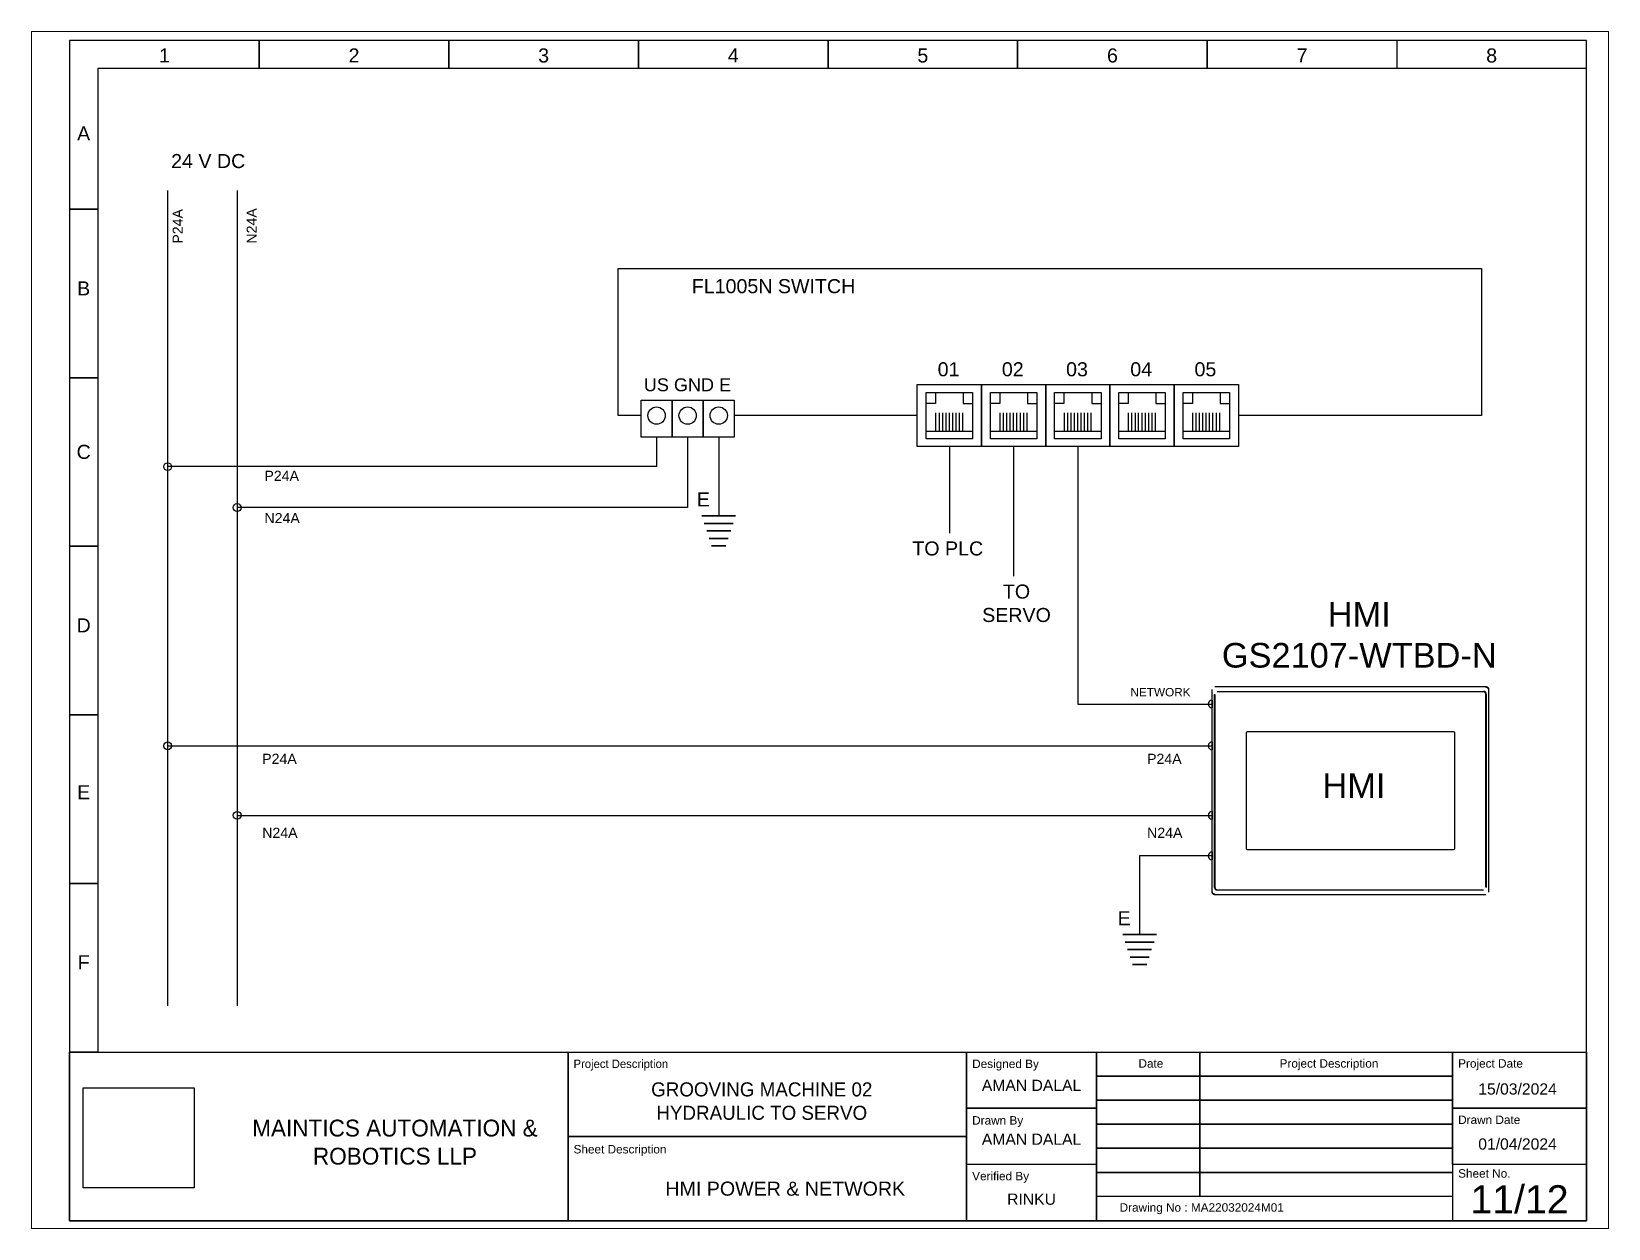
# Paper-space layout 'Page 11' of a CAD drawing. Header units: millimetres. Extents: x 0 to 257, y 0 to 195.
# The model-space entities are those that its viewports show. They can reach past a viewport. Long polylines and large blocks are cut down to what shows.
import ezdxf

# ---------------------------------------------------------------- set-up
doc = ezdxf.new("R2010")
doc.units = ezdxf.units.MM
doc.styles.add('Annotative', font='arial.ttf')
doc.styles.get("Standard").update_dxf_attribs({"font": 'arial.ttf'})
picture_1 = doc.add_image_def('image1.jpg', size_in_pixel=(150, 135))

# ---------------------------------------------------------------- blocks, each defined once
blk = doc.blocks.new('WIRE CONNECTION DOT')
h = blk.add_hatch()
h.set_pattern_fill('ANGLE', color=256)
h.set_pattern_definition([(0, (-340.583, -408.029), (0, 6.985), [5.08, -1.905]), (90, (-340.583, -408.029), (-6.985, 4e-16), [5.08, -1.905])])
h.paths.add_polyline_path([(-0.7, 0, 1), (0.7, 0, 1)])
blk.add_circle((0, 0), 0.7)
blk = doc.blocks.new('WIRE HALF DOT')
h = blk.add_hatch()
h.set_pattern_fill('ANGLE', color=256)
h.set_pattern_definition([(0, (-422.6584, -422.219), (0, 6.985), [5.08, -1.905]), (90, (-422.6584, -422.219), (-6.985, 4e-16), [5.08, -1.905])])
h.paths.add_polyline_path([(0, -0.7), (0, 0.7, 1)])
blk.add_line((0, 0.7), (0, -0.7))
blk.add_arc((0, 0), 0.7, 90, 270)
blk = doc.blocks.new('RJ45 FEMALE')
for p, q in [((3.32, -2.75), (3.32, 0.51)), ((3.92, -2.75), (3.92, 0.51)), ((4.52, -2.75), (4.52, 0.51)), ((5.11, -2.75), (5.11, 0.51)), ((5.71, -2.75), (5.71, 0.51)), ((6.31, -2.75), (6.31, 0.51)), ((6.91, -2.75), (6.91, 0.51)), ((7.51, -2.75), (7.51, 0.51)), ((8.11, -2.75), (8.11, 0.51)), ((1.58, -2.75), (9.85, -2.75))]:
    blk.add_line(p, q)
for points in [[(0, 5.51), (11.43, 5.51), (11.43, -5.51), (0, -5.51)], [(1.58, 4.11), (9.85, 4.11), (9.85, -4.11), (1.58, -4.11)]]:
    blk.add_lwpolyline(points, close=True)
for points in [[(3.25, 4.11), (3.25, 2.15), (1.58, 2.15)], [(8.18, 4.11), (8.18, 2.15), (9.85, 2.15)]]:
    blk.add_lwpolyline(points)

msp = doc.modelspace()

# ---------------------------------------------------------------- linework, layer by layer
for p, q in [((4325.97, 1304.532), (4325.97, 1299.532)), ((4325.97, 1299.532), (4325.97, 1304.532)), ((4359.72, 1304.532), (4359.72, 1299.532)), ((4359.72, 1299.532), (4359.72, 1304.532)), ((4393.47, 1304.532), (4393.47, 1299.532)), ((4393.47, 1299.532), (4393.47, 1304.532)), ((4427.22, 1304.532), (4427.22, 1299.532)), ((4427.22, 1299.532), (4427.22, 1304.532)), ((4460.97, 1304.532), (4460.97, 1299.532)), ((4460.97, 1299.532), (4460.97, 1304.532)), ((4494.72, 1304.532), (4494.72, 1299.532)), ((4494.72, 1299.532), (4494.72, 1304.532)), ((4528.47, 1304.532), (4528.47, 1299.532)), ((4562.22, 1299.532), (4297.22, 1299.532)), ((4297.22, 1299.532), (4297.22, 1124.532)), ((4297.22, 1274.532), (4292.22, 1274.532)), ((4292.22, 1274.532), (4297.22, 1274.532)), ((4297.22, 1244.532), (4292.22, 1244.532)), ((4292.22, 1244.532), (4297.22, 1244.532)), ((4404.763, 1219.974), (4410.763, 1219.974)), ((4410.763, 1219.974), (4404.763, 1219.974)), ((4405.201, 1218.617), (4410.325, 1218.617)), ((4410.325, 1218.617), (4405.201, 1218.617)), ((4405.628, 1217.294), (4409.898, 1217.294)), ((4409.898, 1217.294), (4405.628, 1217.294)), ((4406.067, 1215.936), (4409.46, 1215.936)), ((4409.46, 1215.936), (4406.067, 1215.936)), ((4297.22, 1214.532), (4292.22, 1214.532)), ((4292.22, 1214.532), (4297.22, 1214.532)), ((4406.494, 1214.614), (4409.033, 1214.614)), ((4409.033, 1214.614), (4406.494, 1214.614)), ((4297.22, 1184.532), (4292.22, 1184.532)), ((4292.22, 1184.532), (4297.22, 1184.532)), ((4309.672, 1179.033), (4495.602, 1179.033)), ((4322.047, 1166.658), (4495.602, 1166.658)), ((4297.22, 1154.532), (4292.22, 1154.532)), ((4292.22, 1154.532), (4297.22, 1154.532)), ((4479.685, 1145.453), (4485.685, 1145.453)), ((4485.685, 1145.453), (4479.685, 1145.453)), ((4480.124, 1144.096), (4485.247, 1144.096)), ((4485.247, 1144.096), (4480.124, 1144.096)), ((4480.551, 1142.773), (4484.82, 1142.773)), ((4484.82, 1142.773), (4480.551, 1142.773)), ((4480.989, 1141.416), (4484.382, 1141.416)), ((4484.382, 1141.416), (4480.989, 1141.416)), ((4481.416, 1140.093), (4483.955, 1140.093)), ((4483.955, 1140.093), (4481.416, 1140.093)), ((4297.22, 1124.532), (4292.22, 1124.532))]:
    msp.add_line(p, q)
at = {"color": 7, "linetype": 'Continuous'}
for p, q in [((4495.602, 1153.012), (4495.602, 1189.085)), ((4496.02, 1153.851), (4496.02, 1188.246)), ((4496.077, 1189.56), (4544.331, 1189.56)), ((4496.079, 1188.186), (4496.079, 1153.91)), ((4544.28, 1189.509), (4496.128, 1189.509)), ((4496.497, 1188.724), (4543.911, 1188.724)), ((4543.851, 1188.664), (4496.557, 1188.664)), ((4544.28, 1189.509), (4544.293, 1189.508)), ((4544.293, 1189.508), (4544.3, 1189.508)), ((4544.3, 1189.508), (4544.316, 1189.507)), ((4544.316, 1189.507), (4544.331, 1189.506)), ((4544.329, 1153.91), (4544.329, 1188.186)), ((4544.331, 1189.56), (4544.364, 1189.559)), ((4544.331, 1189.506), (4544.347, 1189.503)), ((4544.347, 1189.503), (4544.363, 1189.501)), ((4544.363, 1189.501), (4544.379, 1189.498)), ((4544.364, 1189.559), (4544.396, 1189.556)), ((4544.379, 1189.498), (4544.395, 1189.494)), ((4544.388, 1188.246), (4544.388, 1153.851)), ((4544.395, 1189.494), (4544.411, 1189.49)), ((4544.396, 1189.556), (4544.428, 1189.55)), ((4544.411, 1189.49), (4544.427, 1189.485)), ((4544.427, 1189.485), (4544.442, 1189.48)), ((4544.428, 1189.55), (4544.459, 1189.542)), ((4544.442, 1189.48), (4544.458, 1189.474)), ((4544.458, 1189.474), (4544.473, 1189.468)), ((4544.459, 1189.542), (4544.49, 1189.533)), ((4544.473, 1189.468), (4544.488, 1189.461)), ((4544.488, 1189.461), (4544.502, 1189.454)), ((4544.49, 1189.533), (4544.521, 1189.521)), ((4544.502, 1189.454), (4544.516, 1189.446)), ((4544.516, 1189.446), (4544.531, 1189.438)), ((4544.521, 1189.521), (4544.55, 1189.507)), ((4544.531, 1189.438), (4544.545, 1189.429)), ((4544.545, 1189.429), (4544.558, 1189.42)), ((4544.55, 1189.507), (4544.578, 1189.491)), ((4544.558, 1189.42), (4544.571, 1189.41)), ((4544.571, 1189.41), (4544.584, 1189.4)), ((4544.578, 1189.491), (4544.605, 1189.473)), ((4544.584, 1189.4), (4544.597, 1189.39)), ((4544.597, 1189.39), (4544.61, 1189.379)), ((4544.605, 1189.473), (4544.631, 1189.453)), ((4544.61, 1189.379), (4544.622, 1189.368)), ((4544.622, 1189.368), (4544.633, 1189.356)), ((4544.631, 1189.453), (4544.656, 1189.432)), ((4544.633, 1189.356), (4544.644, 1189.344)), ((4544.644, 1189.344), (4544.655, 1189.331)), ((4544.655, 1189.331), (4544.666, 1189.318)), ((4544.656, 1189.432), (4544.679, 1189.409)), ((4544.666, 1189.318), (4544.676, 1189.305)), ((4544.676, 1189.305), (4544.685, 1189.291)), ((4544.679, 1189.409), (4544.7, 1189.385)), ((4544.685, 1189.291), (4544.694, 1189.277)), ((4544.694, 1189.277), (4544.703, 1189.263)), ((4544.7, 1189.385), (4544.72, 1189.359)), ((4544.703, 1189.263), (4544.711, 1189.248)), ((4544.711, 1189.248), (4544.718, 1189.233)), ((4544.718, 1189.233), (4544.725, 1189.218)), ((4544.72, 1189.359), (4544.737, 1189.332)), ((4544.725, 1189.218), (4544.732, 1189.203)), ((4544.732, 1189.203), (4544.738, 1189.188)), ((4544.737, 1189.332), (4544.753, 1189.304)), ((4544.738, 1189.188), (4544.743, 1189.172)), ((4544.743, 1189.172), (4544.748, 1189.156)), ((4544.748, 1189.156), (4544.752, 1189.141)), ((4544.752, 1189.141), (4544.756, 1189.125)), ((4544.753, 1189.304), (4544.767, 1189.274)), ((4544.756, 1189.125), (4544.759, 1189.108)), ((4544.759, 1189.108), (4544.761, 1189.092)), ((4544.761, 1189.092), (4544.763, 1189.076)), ((4544.763, 1189.076), (4544.765, 1189.06)), ((4544.765, 1189.06), (4544.766, 1189.044)), ((4544.767, 1189.274), (4544.779, 1189.244)), ((4544.779, 1189.244), (4544.789, 1189.213)), ((4544.789, 1189.213), (4544.796, 1189.182)), ((4544.796, 1189.182), (4544.802, 1189.15)), ((4544.802, 1189.15), (4544.805, 1189.117)), ((4544.805, 1189.117), (4544.806, 1189.085)), ((4544.806, 1189.085), (4544.806, 1153.012)), ((4501.633, 1181.307), (4501.633, 1160.79)), ((4538.584, 1181.498), (4501.824, 1181.498)), ((4538.775, 1160.79), (4538.775, 1181.307)), ((4501.824, 1160.598), (4538.584, 1160.598)), ((4495.603, 1152.98), (4495.602, 1153.012)), ((4495.606, 1152.947), (4495.603, 1152.98)), ((4495.612, 1152.915), (4495.606, 1152.947)), ((4495.619, 1152.884), (4495.612, 1152.915)), ((4495.629, 1152.853), (4495.619, 1152.884)), ((4495.641, 1152.823), (4495.629, 1152.853)), ((4495.655, 1152.793), (4495.641, 1152.823)), ((4495.643, 1153.037), (4495.642, 1153.053)), ((4495.644, 1153.021), (4495.643, 1153.037)), ((4495.646, 1153.005), (4495.644, 1153.021)), ((4495.649, 1152.988), (4495.646, 1153.005)), ((4495.652, 1152.972), (4495.649, 1152.988)), ((4495.656, 1152.957), (4495.652, 1152.972)), ((4495.671, 1152.765), (4495.655, 1152.793)), ((4495.66, 1152.941), (4495.656, 1152.957)), ((4495.665, 1152.925), (4495.66, 1152.941)), ((4495.67, 1152.91), (4495.665, 1152.925)), ((4495.676, 1152.895), (4495.67, 1152.91)), ((4495.689, 1152.738), (4495.671, 1152.765)), ((4495.683, 1152.88), (4495.676, 1152.895)), ((4495.689, 1152.865), (4495.683, 1152.88)), ((4495.697, 1152.85), (4495.689, 1152.865)), ((4495.708, 1152.712), (4495.689, 1152.738)), ((4495.705, 1152.836), (4495.697, 1152.85)), ((4495.714, 1152.822), (4495.705, 1152.836)), ((4495.729, 1152.688), (4495.708, 1152.712)), ((4495.723, 1152.808), (4495.714, 1152.822)), ((4495.732, 1152.794), (4495.723, 1152.808)), ((4495.752, 1152.665), (4495.729, 1152.688)), ((4495.742, 1152.781), (4495.732, 1152.794)), ((4495.752, 1152.768), (4495.742, 1152.781)), ((4495.763, 1152.755), (4495.752, 1152.768)), ((4495.777, 1152.643), (4495.752, 1152.665)), ((4495.774, 1152.743), (4495.763, 1152.755)), ((4495.786, 1152.731), (4495.774, 1152.743)), ((4495.803, 1152.624), (4495.777, 1152.643)), ((4495.798, 1152.72), (4495.786, 1152.731)), ((4495.81, 1152.709), (4495.798, 1152.72)), ((4495.83, 1152.606), (4495.803, 1152.624)), ((4495.823, 1152.699), (4495.81, 1152.709)), ((4495.836, 1152.688), (4495.823, 1152.699)), ((4495.858, 1152.59), (4495.83, 1152.606)), ((4495.849, 1152.679), (4495.836, 1152.688)), ((4495.863, 1152.669), (4495.849, 1152.679)), ((4495.887, 1152.576), (4495.858, 1152.59)), ((4495.877, 1152.661), (4495.863, 1152.669)), ((4495.891, 1152.652), (4495.877, 1152.661)), ((4495.918, 1152.564), (4495.887, 1152.576)), ((4495.906, 1152.645), (4495.891, 1152.652)), ((4495.92, 1152.637), (4495.906, 1152.645)), ((4495.949, 1152.555), (4495.918, 1152.564)), ((4495.935, 1152.63), (4495.92, 1152.637)), ((4495.95, 1152.624), (4495.935, 1152.63)), ((4495.98, 1152.547), (4495.949, 1152.555)), ((4495.966, 1152.618), (4495.95, 1152.624)), ((4495.981, 1152.613), (4495.966, 1152.618)), ((4496.012, 1152.541), (4495.98, 1152.547)), ((4495.997, 1152.608), (4495.981, 1152.613)), ((4496.013, 1152.603), (4495.997, 1152.608)), ((4496.044, 1152.538), (4496.012, 1152.541)), ((4496.029, 1152.6), (4496.013, 1152.603)), ((4496.045, 1152.596), (4496.029, 1152.6)), ((4496.077, 1152.537), (4496.044, 1152.538)), ((4496.061, 1152.594), (4496.045, 1152.596)), ((4496.077, 1152.592), (4496.061, 1152.594)), ((4496.092, 1152.59), (4496.077, 1152.592)), ((4544.331, 1152.537), (4496.077, 1152.537)), ((4496.108, 1152.589), (4496.092, 1152.59)), ((4496.115, 1152.589), (4496.108, 1152.589)), ((4496.128, 1152.588), (4496.115, 1152.589)), ((4496.128, 1152.588), (4544.28, 1152.588)), ((4543.911, 1153.373), (4496.497, 1153.373)), ((4496.557, 1153.433), (4543.851, 1153.433))]:
    msp.add_line(p, q, dxfattribs=at)
for points in [[(4292.22, 1094.532), (4562.22, 1094.532), (4562.22, 1304.532), (4292.22, 1304.532)], [(4393.933, 1240.56), (4399.465, 1240.56), (4399.465, 1233.97), (4393.933, 1233.97)], [(4399.465, 1240.56), (4404.997, 1240.56), (4404.997, 1233.97), (4399.465, 1233.97)], [(4404.997, 1240.56), (4410.529, 1240.56), (4410.529, 1233.97), (4404.997, 1233.97)], [(4292.22, 1124.532), (4292.22, 1124.532), (4292.22, 1094.532), (4292.22, 1094.532)], [(4292.22, 1124.532), (4380.936, 1124.532), (4380.936, 1094.532), (4292.22, 1094.532)], [(4380.936, 1124.532), (4451.89, 1124.532), (4451.89, 1109.532), (4380.936, 1109.532)], [(4451.89, 1124.532), (4475.007, 1124.532), (4475.007, 1094.532), (4451.89, 1094.532)], [(4451.89, 1124.532), (4475.007, 1124.532), (4475.007, 1114.532), (4451.89, 1114.532)], [(4475.007, 1124.532), (4538.394, 1124.532), (4538.394, 1120.252), (4475.007, 1120.252)], [(4538.394, 1124.532), (4562.22, 1124.532), (4562.22, 1114.532), (4538.394, 1114.532)], [(4475.007, 1120.252), (4538.394, 1120.252), (4538.394, 1115.972), (4475.007, 1115.972)], [(4451.89, 1114.532), (4475.007, 1114.532), (4475.007, 1104.532), (4451.89, 1104.532)], [(4475.007, 1115.972), (4538.394, 1115.972), (4538.394, 1111.692), (4475.007, 1111.692)], [(4538.394, 1114.532), (4562.22, 1114.532), (4562.22, 1104.532), (4538.394, 1104.532)], [(4475.007, 1111.692), (4538.394, 1111.692), (4538.394, 1107.412), (4475.007, 1107.412)], [(4380.936, 1109.532), (4451.89, 1109.532), (4451.89, 1094.532), (4380.936, 1094.532)], [(4475.007, 1107.412), (4538.394, 1107.412), (4538.394, 1103.132), (4475.007, 1103.132)], [(4475.007, 1103.132), (4538.394, 1103.132), (4538.394, 1098.852), (4475.007, 1098.852)]]:
    msp.add_lwpolyline(points, close=True)
for points in [[(4309.669, 1277.87), (4309.669, 1132.789)], [(4322.044, 1277.87), (4322.044, 1132.789)], [(4393.933, 1237.797), (4389.89, 1237.797), (4389.89, 1263.975), (4543.512, 1263.975), (4543.512, 1237.797), (4500.26, 1237.797)], [(4443.114, 1237.797), (4410.529, 1237.797)], [(4396.699, 1233.97), (4396.699, 1228.709), (4309.669, 1228.709)], [(4402.231, 1233.97), (4402.231, 1221.425), (4322.044, 1221.425)], [(4448.828, 1232.291), (4448.828, 1216.869)], [(4460.257, 1232.291), (4460.257, 1209.199)], [(4471.687, 1232.291), (4471.687, 1186.473), (4495.602, 1186.473)], [(4562.22, 1124.532), (4562.22, 1094.532), (4292.22, 1094.532), (4292.22, 1124.532)], [(4297.22, 1124.532), (4562.22, 1124.532)], [(4493.39, 1094.532), (4475.007, 1094.532), (4475.007, 1124.532), (4493.39, 1124.532), (4493.39, 1098.852)], [(4493.39, 1098.852), (4493.39, 1124.532), (4538.394, 1124.532), (4538.394, 1094.532), (4493.39, 1094.532)]]:
    msp.add_lwpolyline(points)
at = {"ltscale": 2}
for points in [[(4407.763, 1233.97), (4407.763, 1233.97), (4407.763, 1219.974)], [(4495.602, 1159.443), (4482.685, 1159.449), (4482.685, 1145.453)]]:
    msp.add_lwpolyline(points, dxfattribs=at)
for centre in [(4396.699, 1237.797), (4402.231, 1237.797), (4407.763, 1237.797)]:
    msp.add_circle(centre, 1.539)
at = {"color": 7, "linetype": 'Continuous'}
for centre, radius, start, end in [((4543.851, 1188.186), 0.478, 0, 90), ((4543.911, 1188.246), 0.478, 0, 90), ((4501.824, 1181.307), 0.191, 90, 180), ((4538.584, 1181.307), 0.191, 0, 90), ((4501.824, 1160.79), 0.191, 180, 270), ((4538.584, 1160.79), 0.191, 270, 0), ((4496.497, 1153.851), 0.478, 180, 270), ((4496.557, 1153.91), 0.478, 180, 270)]:
    msp.add_arc(centre, radius, start, end, dxfattribs=at)

# ---------------------------------------------------------------- block references
for name, p in [('RJ45 FEMALE', (4443.114, 1237.797)), ('RJ45 FEMALE', (4454.543, 1237.797)), ('RJ45 FEMALE', (4465.972, 1237.797)), ('RJ45 FEMALE', (4477.401, 1237.797)), ('RJ45 FEMALE', (4488.83, 1237.797)), ('WIRE CONNECTION DOT', (4309.672, 1228.71)), ('WIRE CONNECTION DOT', (4322.047, 1221.426)), ('WIRE HALF DOT', (4495.602, 1186.473)), ('WIRE CONNECTION DOT', (4309.672, 1179.033)), ('WIRE HALF DOT', (4495.602, 1179.033)), ('WIRE CONNECTION DOT', (4322.047, 1166.658)), ('WIRE HALF DOT', (4495.602, 1166.658)), ('WIRE HALF DOT', (4495.598, 1159.443))]:
    msp.add_blockref(name, p)

# ---------------------------------------------------------------- texts
at = {"attachment_point": 1, "style": 'Annotative'}
for s, insert, char_height, width in [('\\pxqc;1', (4292.22, 1303.126), 2.5, 33.75), ('\\pxqc;2', (4325.97, 1303.126), 2.5, 33.75), ('\\pxqc;3', (4359.72, 1303.126), 2.5, 33.75), ('\\pxqc;4', (4393.47, 1303.126), 2.5, 33.75), ('\\pxqc;5', (4427.22, 1303.126), 2.5, 33.75), ('\\pxqc;6', (4460.97, 1303.126), 2.5, 33.75), ('\\pxqc;7', (4494.72, 1303.126), 2.5, 33.75), ('\\pxqc;8', (4528.47, 1303.126), 2.5, 33.75), ('\\pxqc;A', (4292.22, 1289.252), 2.5, 5), ('\\pxqc;24 V DC', (4306.202, 1284.34), 2.5, 21.37756), ('\\pxqc;B', (4292.22, 1261.684), 2.5, 5), ('\\pxqc;FL1005N SWITCH', (4389.89, 1262.074), 2.5, 55.25511), ('\\pxqc;01', (4445.39, 1247.287), 2.5, 6.5742), ('\\pxqc;02', (4456.819, 1247.287), 2.5, 6.5742), ('\\pxqc;03', (4468.249, 1247.287), 2.5, 6.5742), ('\\pxqc;04', (4479.678, 1247.287), 2.5, 6.5742), ('\\pxqc;05', (4491.107, 1247.287), 2.5, 6.5742), ('   US GND E', (4391.753, 1244.423), 2.3, 21.37756), ('\\pxqc;C', (4292.22, 1232.59), 2.5, 5), ('P24A', (4326.897, 1227.98), 1.8, 4.52353), ('E', (4403.849, 1224.125), 2.5, 4.52353), ('N24A', (4326.905, 1220.458), 1.8, 2.5), ('\\pxqc;HMI\\PGS2107-WTBD-N', (4488.534, 1204.631), 4.37652, 66.49417), ('\\pxqc;D', (4292.22, 1201.722), 2.5, 5), ('NETWORK', (4481.046, 1189.328), 1.5, 4.52353), ('P24A', (4326.498, 1177.623), 1.8, 4.52353), ('P24A', (4484.01, 1177.623), 1.8, 4.52353), ('HMI', (4515.233, 1174.144), 4.3765, 10.72246), ('\\pxqc;E', (4292.22, 1172.031), 2.5, 5), ('N24A', (4326.506, 1164.46), 1.8, 2.5), ('N24A', (4484.018, 1164.46), 1.8, 2.5), ('E', (4478.771, 1149.604), 2.5, 4.52353), ('\\pxqc;F', (4292.22, 1141.778), 2.5, 5), ('Designed By', (4452.877, 1123.2), 1.5, 22.12958), ('\\pxqc;Date', (4475.994, 1123.266), 1.5, 17.39528), ('\\pxqc;Project Description', (4494.377, 1123.266), 1.5, 44.01766), ('Project Date', (4539.382, 1123.266), 1.5, 22.83874), ('\\pxqc;AMAN DALAL', (4451.89, 1119.619), 2, 23.11684), ('\\pxqc;15/03/2024', (4538.394, 1118.972), 2, 23.11684), ('Drawn By', (4452.877, 1113.136), 1.5, 22.12958), ('Drawn Date', (4539.382, 1113.24), 1.5, 22.83874), ('\\pxqc;AMAN DALAL', (4451.89, 1110.035), 2, 23.11684), ('\\pxqc;01/04/2024', (4538.394, 1109.178), 2, 23.11684), ('Sheet Description', (4381.923, 1108.001), 1.5, 34.98019), ('Verified By', (4452.877, 1103.221), 1.5, 22.12958), ('Sheet No.', (4539.382, 1103.694), 1.5, 22.83874), ('\\pxqc;HMI POWER & NETWORK', (4380.936, 1101.487), 2.5, 77.34131), ('\\pxqc;11/12', (4538.394, 1100.847), 5, 23.82599), ('\\pxqc;RINKU', (4451.89, 1099.371), 2, 23.11684), ('Drawing No : MA22032024M01', (4479.118, 1097.64), 1.5, 44.01766)]:
    msp.add_mtext(s, dxfattribs=dict(at, insert=insert, char_height=char_height, width=width))
at = {"char_height": 1.8, "attachment_point": 1, "rotation": 90, "style": 'Annotative'}
for s, insert, width in [('P24A', (4310.569, 1268.394), 4.52353), ('N24A', (4323.732, 1268.402), 2.5)]:
    msp.add_mtext(s, dxfattribs=dict(at, insert=insert, width=width))
at = {"attachment_point": 1}
for s, width, insert, char_height in [('TO PLC', 17.42193, (4442.224, 1215.404), 2.5), ('\\pxqc;TO SERVO', 14.23078, (4453.654, 1207.734), 2.5), ('{\\Ftxt|c0;Project Description}', 34.98019, (4381.923, 1123.2), 1.5), ('\\pxqc;{\\Ftxt|c0;GROOVING MACHINE 02\\PHYDRAULIC TO SERVO}', 66.4073, (4382.222, 1119.149), 2.5), ('\\pxqc;{\\Ftxt|c0;MAINTICS AUTOMATION &\\PROBOTICS LLP}', 66.55986, (4316.853, 1112.517), 3)]:
    msp.add_mtext_dynamic_manual_height_columns(s, width=width, gutter_width=12.5, heights=[0], dxfattribs=dict(at, insert=insert, char_height=char_height))

# ---------------------------------------------------------------- pictures from other files: only their frames are drawn
image = msp.add_image(picture_1, insert=(4294.645, 1100.371), size_in_units=(19.751, 17.776))
image.dxf.flags = 7

psp = doc.layouts.new('Page 11')

# ---------------------------------------------------------------- viewports
at = {"layer": '0'}
psp.add_viewport(center=(128.5, 97.5), size=(257, 195), view_center_point=(4425.791, 1199.643), view_height=212.97892, dxfattribs=at)

doc.saveas('drawing.dxf')
